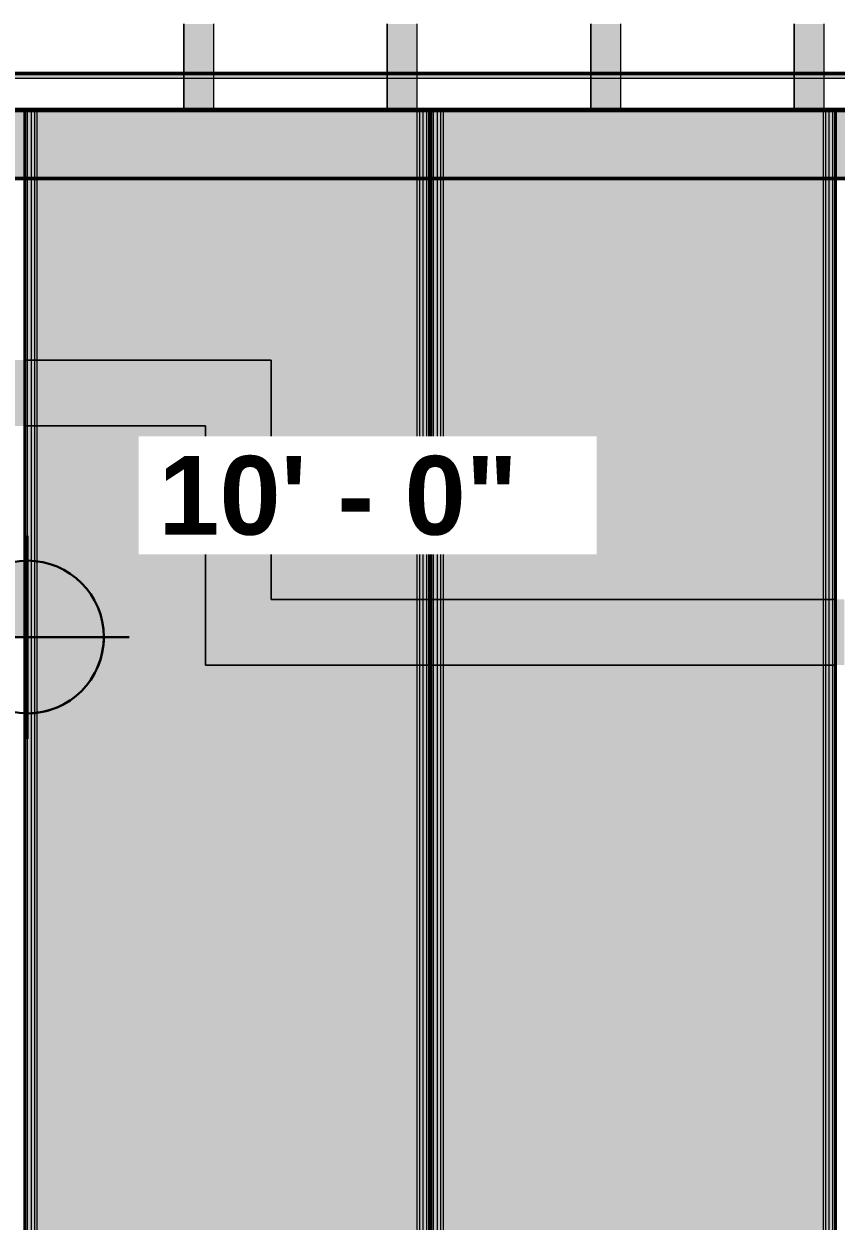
# Model space of a CAD drawing. Header units: inches. Extents: x -15746 to 650, y -81 to 12338.
# Drawn here: x -887.1 to -791.3, y 11652.1 to 11793.2 of the extents above; entities that cross this region are included whole.
import ezdxf

# ---------------------------------------------------------------- set-up
doc = ezdxf.new("R2010")
doc.units = ezdxf.units.IN
doc.header["$MEASUREMENT"] = 0
for name, color, linetype, lineweight in [('A-WALL', 113, 'Continuous', 13), ('G-ANNO-DIMS', 111, 'Continuous', 9), ('I-WALL', 2, 'Continuous', 13), ('S-BEAM', 12, 'Continuous', 9)]:
    doc.layers.add(name, color=color, linetype=linetype, lineweight=lineweight)
doc.styles.add('Arial_B', font='arialbd.ttf', dxfattribs={"height": 9.285714285714281})

# ---------------------------------------------------------------- blocks, each defined once
blk = doc.blocks.new('CTR - 1st Phase - Common Walls_rvt-2-FRAMING PLAN - 2ND FLOOR AT RAMP')
at = {"layer": 'A-WALL', "transparency": 33554585}
h = blk.add_hatch(color=50, dxfattribs=at)
h.paths.add_polyline_path([(-3460.523736679702, 11786.73939611054), (-3203.323736679705, 11786.73939611054), (-3203.323736679705, 11787.36439611054), (-3460.523736679702, 11787.36439611054)], flags=0)
h.paths.add_polyline_path([(-3467.148736679702, 11786.73939611054), (-3467.148736679702, 11787.36439611054), (-3742.948736679704, 11787.36439611054), (-3742.948736679704, 11786.73939611054), (-3486.868921568901, 11786.73939611054)], flags=0)
at = {"layer": 'A-WALL', "lineweight": 5, "transparency": 33554585}
blk.add_hatch(color=8, dxfattribs=at).paths.add_polyline_path([(-3203.323736679705, 11782.98939611054), (-3203.323736679705, 11783.23939611054), (-3742.948736679704, 11783.23939611054), (-3742.948736679704, 11782.98939611054), (-3274.974736252491, 11782.98939611054)], flags=0)
at = {"layer": 'I-WALL', "lineweight": 5, "transparency": 33554585}
h = blk.add_hatch(color=8, dxfattribs=at)
h.paths.add_polyline_path([(-3418.298736679626, 11745.81439611057), (-3418.298736679625, 11753.56439611057), (-3438.469405970958, 11753.56439611057), (-3438.469405970958, 11745.81439611057)], flags=0)
h.paths.add_polyline_path([(-3438.863106758367, 11745.81439611057), (-3438.863106758367, 11753.56439611057), (-3440.556020144195, 11753.56439611057), (-3440.556020144195, 11745.81439611057), (-3439.292874762181, 11745.81439611057)], flags=0)
h.paths.add_polyline_path([(-3440.949720931598, 11745.81439611057), (-3440.949720931598, 11753.56439611057), (-3455.52373667962, 11753.56439611057), (-3455.52373667962, 11745.81439611057), (-3444.490084505619, 11745.81439611057)], flags=0)
h.paths.add_polyline_path([(-3497.548736679714, 11745.81439611058), (-3495.523736679622, 11745.81439611058), (-3495.523736679621, 11753.56439611058), (-3501.42373667971, 11753.56439611058), (-3501.423736679711, 11745.81439611058)], flags=0)
h = blk.add_hatch(color=8, dxfattribs=at)
h.paths.add_polyline_path([(-3438.469405970958, 11745.81439611057), (-3438.469405970958, 11753.56439611057), (-3438.863106758367, 11753.56439611057), (-3438.863106758367, 11745.81439611057)], flags=0)
h.paths.add_polyline_path([(-3440.949720931598, 11745.81439611057), (-3440.556020144195, 11745.81439611057), (-3440.556020144195, 11753.56439611057), (-3440.949720931598, 11753.56439611057), (-3440.949720931598, 11748.84861026899)], flags=0)
blk.add_hatch(color=8, dxfattribs=at).paths.add_polyline_path([(-3410.548736679628, 11725.36439611061), (-3410.548736679625, 11753.56439611057), (-3418.298736679625, 11753.56439611057), (-3418.298736679628, 11725.36439611061)], flags=0)
h = blk.add_hatch(color=8, dxfattribs=at)
h.paths.add_polyline_path([(-3343.529095234602, 11717.6143961106), (-3343.099327230789, 11717.62879976246), (-3343.099327230789, 11725.3643961106), (-3344.792240616617, 11725.3643961106), (-3344.792240616617, 11717.6143961106), (-3343.904450696838, 11717.6143961106)], flags=0)
h.paths.add_polyline_path([(-3345.185941404019, 11717.6143961106), (-3345.185941404019, 11725.3643961106), (-3390.587516207168, 11725.36439611061), (-3390.587516207168, 11717.6143961106), (-3359.732410379055, 11717.6143961106)], flags=0)
h.paths.add_polyline_path([(-3391.410984998391, 11717.6143961106), (-3390.981216994578, 11717.6143961106), (-3390.981216994578, 11725.36439611061), (-3392.674130380407, 11725.36439611061), (-3392.674130380407, 11717.6143961106), (-3391.786340460627, 11717.6143961106)], flags=0)
h.paths.add_polyline_path([(-3393.067831167809, 11717.6143961106), (-3393.067831167809, 11725.36439611061), (-3418.298736679628, 11725.36439611061), (-3418.298736679629, 11717.61439611061)], flags=0)
h = blk.add_hatch(color=8, dxfattribs=at)
h.paths.add_polyline_path([(-3343.099327230789, 11717.6143961106), (-3342.973736679267, 11717.6143961106), (-3342.973736679266, 11725.3643961106), (-3343.099327230789, 11725.3643961106), (-3343.099327230789, 11717.62879976246)], flags=0)
h.paths.add_polyline_path([(-3345.185941404019, 11717.6143961106), (-3344.792240616617, 11717.6143961106), (-3344.792240616617, 11725.3643961106), (-3345.185941404019, 11725.3643961106), (-3345.185941404019, 11717.86810808421)], flags=0)
h.paths.add_polyline_path([(-3390.981216994578, 11717.6143961106), (-3390.587516207168, 11717.6143961106), (-3390.587516207168, 11725.36439611061), (-3390.981216994578, 11725.36439611061), (-3390.981216994578, 11723.12024845898)], flags=0)
h.paths.add_polyline_path([(-3393.067831167809, 11717.6143961106), (-3392.674130380407, 11717.6143961106), (-3392.674130380407, 11725.36439611061), (-3393.067831167809, 11725.36439611061), (-3393.067831167809, 11723.35955678074)], flags=0)
at = {"layer": 'A-WALL', "color": 253}
for p, q in [((-3203.323736679701, 11786.73939611053), (-3460.523736679698, 11786.73939611053)), ((-3203.323736679701, 11783.23939611053), (-3461.648736679699, 11783.23939611053))]:
    blk.add_line(p, q, dxfattribs=at)
at = {"layer": 'A-WALL', "color": 53, "lineweight": 50}
for p, q in [((-3460.023736679698, 11787.36439611053), (-3203.323736679701, 11787.36439611053)), ((-3203.323736679701, 11782.98939611053), (-3742.9487366797, 11782.98939611053))]:
    blk.add_line(p, q, dxfattribs=at)
at = {"layer": 'A-WALL', "color": 254}
blk.add_line((-3460.023736679698, 11787.36439611053), (-3203.323736679701, 11787.36439611053), dxfattribs=at)
at = {"layer": 'A-WALL', "color": 9}
blk.add_line((-3203.323736679701, 11782.98939611053), (-3742.9487366797, 11782.98939611053), dxfattribs=at)
at = {"layer": 'I-WALL', "color": 253}
for p, q in [((-3439.66823022441, 11753.56439611056), (-3439.292874762176, 11753.56439611056)), ((-3439.292874762176, 11753.56439611056), (-3438.863106758362, 11753.56439611056)), ((-3438.863106758362, 11753.56439611056), (-3438.469405970959, 11753.56439611056)), ((-3438.469405970959, 11753.56439611056), (-3418.298736679621, 11753.56439611056)), ((-3410.548736679621, 11753.56439611055), (-3418.298736679621, 11753.56439611056)), ((-3410.548736679621, 11753.56439611055), (-3410.548736679624, 11725.36439611059)), ((-3439.292874762176, 11745.81439611056), (-3439.66823022441, 11745.81439611056)), ((-3438.863106758362, 11745.81439611056), (-3439.292874762176, 11745.81439611056)), ((-3438.469405970959, 11745.81439611056), (-3438.863106758362, 11745.81439611056)), ((-3418.298736679622, 11745.81439611055), (-3438.469405970959, 11745.81439611056)), ((-3418.298736679624, 11725.3643961106), (-3418.298736679622, 11745.81439611055)), ((-3418.298736679624, 11725.36439611059), (-3418.298736679625, 11717.61439611059)), ((-3410.548736679624, 11725.36439611059), (-3393.067831167804, 11725.36439611059)), ((-3393.067831167804, 11725.36439611059), (-3392.674130380405, 11725.36439611059)), ((-3392.674130380405, 11725.36439611059), (-3392.24436237659, 11725.36439611059)), ((-3392.244362376588, 11725.36439611059), (-3391.869006914355, 11725.36439611059)), ((-3391.786340460621, 11725.36439611059), (-3391.410984998386, 11725.36439611059)), ((-3391.410984998386, 11725.36439611059), (-3390.981216994572, 11725.36439611059)), ((-3390.981216994572, 11725.36439611059), (-3390.587516207169, 11725.36439611059)), ((-3390.587516207169, 11725.36439611059), (-3345.185941404015, 11725.36439611059)), ((-3345.185941404015, 11725.36439611059), (-3344.792240616615, 11725.36439611059)), ((-3344.792240616615, 11725.36439611059), (-3344.362472612801, 11725.36439611059)), ((-3344.362472612798, 11725.36439611059), (-3343.987117150566, 11725.36439611059)), ((-3393.067831167804, 11717.61439611059), (-3418.298736679625, 11717.61439611059)), ((-3392.674130380405, 11717.61439611059), (-3393.067831167804, 11717.61439611059)), ((-3392.244362376589, 11717.61439611059), (-3392.674130380405, 11717.61439611059)), ((-3391.869006914355, 11717.61439611059), (-3392.244362376588, 11717.61439611059)), ((-3391.410984998386, 11717.61439611059), (-3391.78634046062, 11717.61439611059)), ((-3390.981216994572, 11717.61439611059), (-3391.410984998386, 11717.61439611059)), ((-3390.587516207169, 11717.61439611059), (-3390.981216994572, 11717.61439611059)), ((-3345.185941404015, 11717.61439611059), (-3390.587516207169, 11717.61439611059)), ((-3344.792240616616, 11717.61439611059), (-3345.185941404015, 11717.61439611059)), ((-3344.3624726128, 11717.61439611059), (-3344.792240616616, 11717.61439611059)), ((-3343.987117150566, 11717.61439611059), (-3344.362472612799, 11717.61439611059))]:
    blk.add_line(p, q, dxfattribs=at)
at = {"layer": 'I-WALL', "color": 9}
for p, q in [((-3438.863106758362, 11753.56439611056), (-3439.66823022441, 11753.56439611056)), ((-3438.469405970959, 11753.56439611056), (-3438.863106758362, 11753.56439611056)), ((-3418.298736679621, 11753.56439611056), (-3438.469405970959, 11753.56439611056)), ((-3418.298736679621, 11753.56439611056), (-3410.548736679621, 11753.56439611055)), ((-3410.548736679624, 11725.36439611059), (-3410.548736679621, 11753.56439611055)), ((-3439.66823022441, 11745.81439611056), (-3438.863106758362, 11745.81439611056)), ((-3438.863106758362, 11745.81439611056), (-3438.469405970959, 11745.81439611056)), ((-3438.469405970959, 11745.81439611056), (-3418.298736679622, 11745.81439611055)), ((-3418.298736679622, 11745.81439611055), (-3418.298736679624, 11725.3643961106)), ((-3418.298736679625, 11717.61439611059), (-3418.298736679624, 11725.36439611059)), ((-3393.067831167804, 11725.36439611059), (-3410.548736679624, 11725.36439611059)), ((-3392.674130380405, 11725.36439611059), (-3393.067831167804, 11725.36439611059)), ((-3391.869006914355, 11725.36439611059), (-3392.674130380405, 11725.36439611059)), ((-3390.981216994572, 11725.36439611059), (-3391.786340460621, 11725.36439611059)), ((-3390.587516207169, 11725.36439611059), (-3390.981216994572, 11725.36439611059)), ((-3345.185941404015, 11725.36439611059), (-3390.587516207169, 11725.36439611059)), ((-3344.792240616615, 11725.36439611059), (-3345.185941404015, 11725.36439611059)), ((-3343.987117150566, 11725.36439611059), (-3344.792240616615, 11725.36439611059)), ((-3418.298736679625, 11717.61439611059), (-3393.067831167804, 11717.61439611059)), ((-3393.067831167804, 11717.61439611059), (-3392.674130380405, 11717.61439611059)), ((-3392.674130380405, 11717.61439611059), (-3391.869006914355, 11717.61439611059)), ((-3391.78634046062, 11717.61439611059), (-3390.981216994572, 11717.61439611059)), ((-3390.981216994572, 11717.61439611059), (-3390.587516207169, 11717.61439611059)), ((-3390.587516207169, 11717.61439611059), (-3345.185941404015, 11717.61439611059)), ((-3345.185941404015, 11717.61439611059), (-3344.792240616616, 11717.61439611059)), ((-3344.792240616616, 11717.61439611059), (-3343.987117150566, 11717.61439611059))]:
    blk.add_line(p, q, dxfattribs=at)
blk = doc.blocks.new('034100 - Precast Structural Concrete - Solid Plank - 12_-V226-FRAMING PLAN - 2ND FLOOR AT RAMP')
at = {"layer": 'S-BEAM', "transparency": 33554483}
h = blk.add_hatch(color=256, dxfattribs=at)
h.paths.add_polyline_path([(240.0000000000387, 23.89961165502245), (232.0000000000236, 23.89961165502313), (232.0000000000236, 23.52425619278915), (240.0000000000387, 23.52425619278847)], flags=0)
h.paths.add_polyline_path([(7.999999999990847, 23.89961165502381), (-1.34718902700115e-11, 23.89961165502381), (-1.34718902700115e-11, 23.52425619279051), (7.999999999990847, 23.52425619279051)], flags=0)
h = blk.add_hatch(color=256, dxfattribs=at)
h.paths.add_polyline_path([(240.0000000000389, -23.52425619279733), (240.0000000000389, 7.59488189006106), (236.0000000000343, 7.594881890061742), (236.0000000000343, 12.84488189006242), (240.0000000000387, 12.84488189006174), (240.0000000000387, 23.52425619278847), (232.0000000000236, 23.52425619278915), (232.0000000000229, -23.52425619279733), (238.6560332287226, -23.52425619279733)], flags=0)
h.paths.add_polyline_path([(7.999999999990847, 23.52425619278847), (-1.34718902700115e-11, 23.52425619278847), (-1.330136001342907e-11, -23.52425619279733), (7.999999999990165, -23.52425619279733)], flags=0)
h = blk.add_hatch(color=256, dxfattribs=at)
h.paths.add_polyline_path([(240.0000000000387, 23.09448818897249), (232.0000000000236, 23.09448818897317), (232.0000000000236, 22.70078740157305), (240.0000000000387, 22.70078740157237)], flags=0)
h.paths.add_polyline_path([(7.999999999990847, 23.09448818897385), (-1.330136001342907e-11, 23.09448818897385), (-1.330136001342907e-11, 22.70078740157441), (7.999999999990847, 22.70078740157441)], flags=0)
for points in [[(232.0000000000236, 23.52425619278915), (232.0000000000236, 23.89961165502313), (7.999999999990847, 23.89961165502381), (7.999999999990847, 23.52425619279051), (178.8460190955738, 23.52425619278915)], [(232.0000000000236, 23.52425619278915), (7.999999999990847, 23.52425619278847), (7.999999999990165, -23.52425619279733), (232.0000000000229, -23.52425619279733), (232.0000000000234, 13.657371127043)], [(232.0000000000236, 22.70078740157305), (232.0000000000236, 23.09448818897317), (7.999999999990847, 23.09448818897385), (7.999999999990847, 22.70078740157441), (178.8460190955738, 22.70078740157305)], [(232.0000000000229, -23.0944881889817), (232.0000000000229, -22.70078740157851), (7.999999999990165, -22.70078740158021), (7.999999999990165, -23.09448818898374), (178.8460190955732, -23.09448818898204)], [(232.0000000000229, -23.89961165503166), (232.0000000000229, -23.52425619279529), (7.999999999990165, -23.52425619279733), (7.999999999990165, -23.89961165503371), (178.8460190955732, -23.899611655032)]]:
    blk.add_hatch(color=256, dxfattribs=at).paths.add_polyline_path(points, flags=0)
h = blk.add_hatch(color=256, dxfattribs=at)
h.paths.add_polyline_path([(240.0000000000387, -22.70078740157851), (232.0000000000229, -22.70078740157851), (232.0000000000229, -23.0944881889817), (240.0000000000387, -23.0944881889817)], flags=0)
h.paths.add_polyline_path([(7.999999999990165, -22.70078740158021), (-1.330136001342907e-11, -22.70078740158021), (-1.330136001342907e-11, -23.09448818898374), (7.999999999990165, -23.09448818898374)], flags=0)
h = blk.add_hatch(color=256, dxfattribs=at)
h.paths.add_polyline_path([(240.0000000000389, -23.52425619279529), (232.0000000000229, -23.52425619279529), (232.0000000000229, -23.89961165503166), (240.0000000000389, -23.89961165503166)], flags=0)
h.paths.add_polyline_path([(7.999999999990165, -23.52425619279733), (-1.330136001342907e-11, -23.52425619279733), (-1.330136001342907e-11, -23.89961165503371), (7.999999999990165, -23.89961165503371)], flags=0)
at = {"layer": 'S-BEAM'}
for p, q in [((1.077807236469989e-13, 23.94094488189053), (1.029262596418455e-13, 23.89961165502787)), ((1.27897692436818e-13, 23.94094488189053), (8.000000000001787, 23.94094488189053)), ((1.077807236469989e-13, 23.76377952756019), (1.077807236469989e-13, 23.89961165502757)), ((1.029262596418455e-13, 23.89961165502787), (9.968995030515694e-14, 23.52425619279272)), ((8.526512829121201e-14, 23.89961165502817), (8.000000000001744, 23.89961165502816)), ((1.329443965940693e-13, 23.52425619279439), (1.126351876520964e-13, 23.76377952756019)), ((1.27897692436818e-13, 23.76377952756019), (8.000000000001787, 23.76377952756019)), ((1.27897692436818e-13, 23.76377952755978), (8.000000000001787, 23.76377952755979)), ((2.027664026812615e-13, 22.7007874015763), (1.329443965942321e-13, 23.52425619279247)), ((9.968995030515694e-14, 23.52425619279272), (9.968995030515694e-14, -23.52425619279333)), ((8.526512829121201e-14, 23.52425619279439), (8.000000000001744, 23.52425619279434)), ((2.215958388224528e-13, 22.70078740157805), (2.197570266992991e-13, 23.0944881889779)), ((2.068117893522234e-13, 23.0944881889779), (2.027664026812615e-13, 22.7007874015763)), ((1.70530256582424e-13, 23.0944881889779), (8.00000000000168, 23.0944881889779)), ((1.70530256582424e-13, 23.09448818897662), (8.00000000000168, 23.09448818897666)), ((2.22993336036065e-13, 22.4015748031509), (2.215958388224528e-13, 22.70078740157805)), ((1.70530256582424e-13, 22.700787401578), (8.00000000000168, 22.70078740157795)), ((8.000000000001787, 23.94094488189053), (232.0000000000469, 23.94094488189053)), ((8.000000000001744, 23.89961165502816), (232.0000000000469, 23.89961165502788)), ((8.000000000001787, 23.76377952756019), (232.0000000000469, 23.76377952756019)), ((8.000000000001787, 23.76377952755979), (232.0000000000469, 23.76377952756017)), ((8.000000000001744, 23.52425619279434), (232.0000000000469, 23.52425619279277)), ((8.00000000000168, 23.0944881889779), (232.0000000000471, 23.0944881889779)), ((8.00000000000168, 23.09448818897666), (232.0000000000471, 23.09448818897786)), ((8.00000000000168, 22.70078740157795), (232.0000000000471, 22.70078740157635)), ((2.22993336036065e-13, -22.4015748031509), (2.22993336036065e-13, 22.4015748031509)), ((1.70530256582424e-13, 22.4015748031509), (8.00000000000168, 22.4015748031509)), ((8.00000000000168, 22.4015748031509), (232.0000000000471, 22.4015748031509)), ((2.215958388224618e-13, -22.70078740157608), (2.22993336036065e-13, -22.4015748031509)), ((1.70530256582424e-13, -22.40157480314961), (8.000000000000389, -22.40157480314966)), ((8.000000000000389, -22.40157480314966), (232.0000000000488, -22.40157480315086)), ((1.329443965941766e-13, -23.52425619279297), (2.027664026812615e-13, -22.7007874015761)), ((2.027664026812615e-13, -22.7007874015761), (2.068117893522234e-13, -23.09448818897777)), ((2.197570266992991e-13, -23.09448818897777), (2.215958388224618e-13, -22.70078740157608)), ((1.70530256582424e-13, -22.7007874015757), (8.000000000000389, -22.70078740157571)), ((1.70530256582424e-13, -23.09448818897777), (8.000000000000389, -23.09448818897777)), ((1.70530256582424e-13, -23.09448818897948), (8.000000000000389, -23.09448818897942)), ((9.968995030515694e-14, -23.52425619279333), (1.029262596418455e-13, -23.89961165502785)), ((1.126351876520949e-13, -23.76377952756006), (1.329443965941766e-13, -23.52425619279297)), ((8.00000000000031, -23.52425619279333), (8.526512829121201e-14, -23.52425619279333)), ((1.077807236469989e-13, -23.8996116550275), (1.077807236469989e-13, -23.76377952756006)), ((8.000000000000353, -23.76377952756006), (1.27897692436818e-13, -23.76377952756006)), ((1.27897692436818e-13, -23.76377952756006), (8.000000000000348, -23.76377952756006)), ((1.029262596418455e-13, -23.89961165502785), (1.077807236469989e-13, -23.94094488189048)), ((8.526512829121201e-14, -23.89961165502953), (8.000000000000306, -23.89961165502947)), ((1.27897692436818e-13, -23.94094488189078), (8.000000000000348, -23.94094488189077)), ((8.000000000000389, -22.70078740157571), (232.000000000049, -22.70078740157609)), ((8.000000000000389, -23.09448818897777), (232.000000000049, -23.09448818897777)), ((8.000000000000389, -23.09448818897942), (232.000000000049, -23.09448818897782)), ((232.0000000000488, -23.52425619279333), (8.00000000000031, -23.52425619279333)), ((232.0000000000489, -23.76377952756006), (8.000000000000353, -23.76377952756006)), ((8.000000000000348, -23.76377952756006), (232.0000000000488, -23.76377952756006)), ((8.000000000000306, -23.89961165502947), (232.0000000000489, -23.8996116550279)), ((8.000000000000348, -23.94094488189077), (232.0000000000488, -23.94094488189049))]:
    blk.add_line(p, q, dxfattribs=at)
blk = doc.blocks.new('034100 - Precast Structural Concrete - Solid Plank - 12_-V227-FRAMING PLAN - 2ND FLOOR AT RAMP')
at = {"layer": 'S-BEAM', "transparency": 33554483}
h = blk.add_hatch(color=256, dxfattribs=at)
h.paths.add_polyline_path([(240.0000000000382, 23.89961165502245), (232.0000000000231, 23.89961165502313), (232.0000000000231, 23.52425619278983), (240.0000000000382, 23.52425619278915)], flags=0)
h.paths.add_polyline_path([(7.999999999990336, 23.8996116550245), (-1.398348103975877e-11, 23.8996116550245), (-1.398348103975877e-11, 23.5242561927912), (7.999999999990336, 23.5242561927912)], flags=0)
h = blk.add_hatch(color=256, dxfattribs=at)
h.paths.add_polyline_path([(240.0000000000382, -23.52425619279665), (240.0000000000382, 23.52425619278915), (232.0000000000231, 23.52425619278983), (232.0000000000223, -23.52425619279597), (237.2580218487543, -23.52425619279597)], flags=0)
h.paths.add_polyline_path([(7.999999999990336, 23.52425619278915), (-1.398348103975877e-11, 23.52425619278915), (-1.398348103975877e-11, -23.52425619279665), (7.999999999989483, -23.52425619279665), (7.999999999990165, 8.154318426539247)], flags=0)
h = blk.add_hatch(color=256, dxfattribs=at)
h.paths.add_polyline_path([(240.0000000000382, 23.09448818897317), (232.0000000000231, 23.09448818897385), (232.0000000000231, 22.70078740157305), (240.0000000000382, 22.70078740157237)], flags=0)
h.paths.add_polyline_path([(7.999999999990336, 23.09448818897453), (-1.381295078317635e-11, 23.09448818897453), (-1.381295078317635e-11, 22.7007874015751), (7.999999999990336, 22.7007874015751)], flags=0)
for points in [[(232.0000000000231, 23.52425619278983), (232.0000000000231, 23.89961165502313), (7.999999999990336, 23.8996116550245), (7.999999999990336, 23.5242561927912), (97.81746262363696, 23.52425619279051)], [(232.0000000000231, 23.52425619278983), (7.999999999990336, 23.52425619278915), (7.999999999989483, -23.52425619279665), (232.0000000000223, -23.52425619279597), (232.0000000000229, 8.154318426535836)], [(232.0000000000231, 22.70078740157305), (232.0000000000231, 23.09448818897385), (7.999999999990336, 23.09448818897453), (7.999999999990336, 22.7007874015751), (97.81746262363696, 22.70078740157373)], [(232.0000000000231, 23.89961165502518), (232.0000000000231, 23.94094488188739), (97.81746262363696, 23.8996116550245)], [(232.0000000000224, -23.09448818898067), (232.0000000000224, -22.70078740157714), (7.999999999989654, -22.70078740157987), (7.999999999989654, -23.0944881889834), (178.8460190955726, -23.09448818898136)], [(232.0000000000223, -23.89961165503064), (232.0000000000223, -23.52425619279392), (7.999999999989483, -23.52425619279665), (7.999999999989483, -23.89961165503268), (178.8460190955725, -23.89961165503132)]]:
    blk.add_hatch(color=256, dxfattribs=at).paths.add_polyline_path(points, flags=0)
h = blk.add_hatch(color=256, dxfattribs=at)
h.paths.add_polyline_path([(240.0000000000382, -22.70078740157782), (232.0000000000224, -22.70078740157714), (232.0000000000224, -23.09448818898067), (240.0000000000382, -23.09448818898136)], flags=0)
h.paths.add_polyline_path([(7.999999999989654, -22.70078740157987), (-1.381295078317635e-11, -22.70078740157987), (-1.381295078317635e-11, -23.0944881889834), (7.999999999989654, -23.0944881889834)], flags=0)
h = blk.add_hatch(color=256, dxfattribs=at)
h.paths.add_polyline_path([(240.0000000000382, -23.52425619279461), (232.0000000000223, -23.52425619279392), (232.0000000000223, -23.89961165503064), (240.0000000000382, -23.89961165503132)], flags=0)
h.paths.add_polyline_path([(7.999999999989483, -23.52425619279665), (-1.398348103975877e-11, -23.52425619279665), (-1.398348103975877e-11, -23.89961165503268), (7.999999999989483, -23.89961165503268)], flags=0)
at = {"layer": 'S-BEAM'}
for p, q in [((1.077807236469989e-13, 23.94094488189053), (1.029262596418455e-13, 23.89961165502787)), ((1.27897692436818e-13, 23.94094488189053), (8.000000000002427, 23.94094488189053)), ((1.077807236469989e-13, 23.76377952756019), (1.077807236469989e-13, 23.89961165502757)), ((1.029262596418455e-13, 23.89961165502787), (9.968995030515694e-14, 23.52425619279272)), ((8.526512829121201e-14, 23.89961165502817), (8.000000000002384, 23.89961165502816)), ((1.329443965940693e-13, 23.52425619279439), (1.126351876520964e-13, 23.76377952756019)), ((1.27897692436818e-13, 23.76377952756019), (8.000000000002427, 23.76377952756019)), ((1.27897692436818e-13, 23.76377952755978), (8.000000000002427, 23.76377952755979)), ((2.027664026812615e-13, 22.7007874015763), (1.329443965942321e-13, 23.52425619279247)), ((9.968995030515694e-14, 23.52425619279272), (9.968995030515694e-14, -23.52425619279333)), ((8.526512829121201e-14, 23.52425619279439), (8.000000000002384, 23.52425619279434)), ((2.215958388224528e-13, 22.70078740157805), (2.197570266992991e-13, 23.0944881889779)), ((2.068117893522234e-13, 23.0944881889779), (2.027664026812615e-13, 22.7007874015763)), ((1.70530256582424e-13, 23.0944881889779), (8.00000000000232, 23.0944881889779)), ((1.70530256582424e-13, 23.09448818897662), (8.00000000000232, 23.09448818897666)), ((2.22993336036065e-13, 22.4015748031509), (2.215958388224528e-13, 22.70078740157805)), ((1.70530256582424e-13, 22.700787401578), (8.00000000000232, 22.70078740157795)), ((8.000000000002427, 23.94094488189053), (232.0000000000442, 23.94094488189053)), ((8.000000000002384, 23.89961165502816), (232.0000000000442, 23.89961165502788)), ((8.000000000002427, 23.76377952756019), (232.0000000000443, 23.76377952756019)), ((8.000000000002427, 23.76377952755979), (232.0000000000443, 23.76377952756017)), ((8.000000000002384, 23.52425619279434), (232.0000000000443, 23.52425619279277)), ((8.00000000000232, 23.0944881889779), (232.0000000000443, 23.0944881889779)), ((8.00000000000232, 23.09448818897666), (232.0000000000443, 23.09448818897786)), ((8.00000000000232, 22.70078740157795), (232.0000000000443, 22.70078740157635)), ((2.22993336036065e-13, -22.4015748031509), (2.22993336036065e-13, 22.4015748031509)), ((1.70530256582424e-13, 22.4015748031509), (8.00000000000232, 22.4015748031509)), ((8.00000000000232, 22.4015748031509), (232.0000000000443, 22.4015748031509)), ((2.215958388224618e-13, -22.70078740157608), (2.22993336036065e-13, -22.4015748031509)), ((1.70530256582424e-13, -22.40157480314961), (8.000000000001029, -22.40157480314966)), ((8.000000000001029, -22.40157480314966), (232.0000000000462, -22.40157480315086)), ((1.329443965941766e-13, -23.52425619279297), (2.027664026812615e-13, -22.7007874015761)), ((2.027664026812615e-13, -22.7007874015761), (2.068117893522234e-13, -23.09448818897777)), ((2.197570266992991e-13, -23.09448818897777), (2.215958388224618e-13, -22.70078740157608)), ((1.70530256582424e-13, -22.7007874015757), (8.000000000001029, -22.70078740157571)), ((1.70530256582424e-13, -23.09448818897777), (8.000000000001029, -23.09448818897777)), ((1.70530256582424e-13, -23.09448818897948), (8.000000000001029, -23.09448818897942)), ((9.968995030515694e-14, -23.52425619279333), (1.029262596418455e-13, -23.89961165502785)), ((1.126351876520949e-13, -23.76377952756006), (1.329443965941766e-13, -23.52425619279297)), ((8.00000000000095, -23.52425619279333), (8.526512829121201e-14, -23.52425619279333)), ((1.077807236469989e-13, -23.8996116550275), (1.077807236469989e-13, -23.76377952756006)), ((8.000000000000993, -23.76377952756006), (1.27897692436818e-13, -23.76377952756006)), ((1.27897692436818e-13, -23.76377952756006), (8.000000000000988, -23.76377952756006)), ((1.029262596418455e-13, -23.89961165502785), (1.077807236469989e-13, -23.94094488189048)), ((8.526512829121201e-14, -23.89961165502953), (8.000000000000945, -23.89961165502947)), ((1.27897692436818e-13, -23.94094488189078), (8.000000000000988, -23.94094488189077)), ((8.000000000001029, -22.70078740157571), (232.0000000000462, -22.70078740157609)), ((8.000000000001029, -23.09448818897777), (232.0000000000462, -23.09448818897777)), ((8.000000000001029, -23.09448818897942), (232.0000000000462, -23.09448818897782)), ((232.0000000000461, -23.52425619279333), (8.00000000000095, -23.52425619279333)), ((232.0000000000461, -23.76377952756006), (8.000000000000993, -23.76377952756006)), ((8.000000000000988, -23.76377952756006), (232.0000000000461, -23.76377952756006)), ((8.000000000000945, -23.89961165502947), (232.0000000000461, -23.8996116550279)), ((8.000000000000988, -23.94094488189077), (232.0000000000461, -23.94094488189049))]:
    blk.add_line(p, q, dxfattribs=at)
blk = doc.blocks.new('TRUSS - 22_-1868956-FRAMING PLAN - 2ND FLOOR AT RAMP')
at = {"layer": 'S-BEAM', "transparency": 33554483}
for points in [[(162.1749999999804, -1.750000000003865), (162.1749999999804, 1.749999999996362), (156.3499843316541, 1.749999999996362), (156.3499843316541, -1.750000000003865)], [(162.7999999999825, 1.749999999996362), (162.1749999999804, 1.749999999996362), (162.1749999999804, -1.750000000003865), (162.7999999999825, -1.750000000003865)], [(166.2999999999797, 1.749999999996362), (162.7999999999825, 1.749999999996362), (162.7999999999825, -1.750000000003865), (166.2999999999797, -1.750000000003865)]]:
    blk.add_hatch(color=256, dxfattribs=at).paths.add_polyline_path(points, flags=0)
at = {"layer": 'S-BEAM'}
for p, q in [((156.3499843316697, 1.749999999999999), (162.1749999999984, 1.749999999999999)), ((156.3499843316697, 1.749999999999999), (162.1749999999984, 1.749999999999999)), ((162.1749999999984, 1.749999999999999), (162.7999999999981, 1.749999999999999)), ((162.1749999999984, 1.749999999999999), (162.7999999999981, 1.749999999999999)), ((162.7999999999981, 1.749999999999999), (166.2999999999954, 1.749999999999999)), ((162.7999999999981, 1.749999999999999), (166.2999999999954, 1.749999999999999)), ((166.2999999999954, -1.750000000000015), (166.2999999999954, 1.749999999999999)), ((166.2999999999954, 1.749999999999999), (166.2999999999954, -1.750000000000015)), ((162.1749999999982, -1.750000000000015), (156.3499843316698, -1.750000000000015)), ((156.3499843316698, -1.750000000000015), (162.1749999999982, -1.750000000000015)), ((162.7999999999982, -1.750000000000015), (162.1749999999982, -1.750000000000015)), ((162.1749999999982, -1.750000000000015), (162.7999999999981, -1.750000000000015)), ((166.2999999999954, -1.750000000000015), (162.7999999999982, -1.750000000000015)), ((162.7999999999981, -1.750000000000015), (166.2999999999954, -1.750000000000015))]:
    blk.add_line(p, q, dxfattribs=at)
blk = doc.blocks.new('Spot Elevations - Spot Elevation - Target Filled-1738873-FRAMING PLAN - 2ND FLOOR AT RAMP')
at = {"layer": 'G-ANNO-DIMS'}
h = blk.add_hatch(color=256, dxfattribs=at)
edge = h.paths.add_edge_path(flags=0)
edge.add_line((1.249000902703301e-16, 0), (-0.09374999999999985, 0))
edge.add_arc((5.724587470723462e-16, -3.434752482434078e-16), 0.09375000000000037, 90.00000000000063, 180.0000000000002, ccw=False)
edge.add_line((1.249000902703301e-16, 0.09375000000000007), (1.249000902703301e-16, 0))
h = blk.add_hatch(color=256, dxfattribs=at)
edge = h.paths.add_edge_path(flags=0)
edge.add_line((1.249000902703301e-16, 0), (0.09375000000000029, 0))
edge.add_arc((2.289834988289385e-16, 6.245004513516504e-17), 0.09374999999999996, 269.99999999999955, 359.99999999999966, ccw=False)
edge.add_line((1.249000902703301e-16, -0.09375), (1.249000902703301e-16, 0))
at = {"layer": 'G-ANNO-DIMS', "lineweight": 30}
for p, q in [((-2.706168622523819e-16, 0.1243846875261664), (-2.706168622523819e-16, -0.125)), ((1.249000902703301e-16, 0), (1.249000902703301e-16, 0.09375000000000007)), ((0.1250000000000001, 7.067913962433002e-16), (-0.1249999999999998, 7.067913962433002e-16)), ((-0.09374999999999985, 0), (1.249000902703301e-16, 0)), ((1.249000902703301e-16, 0), (1.249000902703301e-16, -0.09375)), ((0.09375000000000029, 0), (1.249000902703301e-16, 0))]:
    blk.add_line(p, q, dxfattribs=at)
blk.add_circle((1.249000902703301e-16, 0), 0.09375000000000007, dxfattribs=at)
for centre, radius, start, end in [((5.724587470723462e-16, -3.434752482434078e-16), 0.09375000000000037, 90.00000000000026, 179.9999999999999), ((2.289834988289385e-16, 6.245004513516504e-17), 0.09374999999999996, 269.9999999999992, 359.9999999999993)]:
    blk.add_arc(centre, radius, start, end, dxfattribs=at)

msp = doc.modelspace()

# ---------------------------------------------------------------- hatches: boundary and pattern name
at = {"layer": 'A-WALL', "transparency": 33554483}
msp.add_hatch(color=256, dxfattribs=at).paths.add_polyline_path([(-658.6905391818418, 11774.98939611061), (-658.6905391818418, 11782.98939611061), (-1202.690539181841, 11782.98939611062), (-1202.690539181842, 11774.98939611062), (-722.3415387546279, 11774.98939611061)], flags=0)

# ---------------------------------------------------------------- linework, layer by layer
at = {"layer": 'A-WALL', "lineweight": 50}
for p, q in [((-1194.690539181837, 11782.9893961106), (-650.6905391818377, 11782.9893961106)), ((-658.6905391818377, 11774.9893961106), (-1202.690539181838, 11774.9893961106))]:
    msp.add_line(p, q, dxfattribs=at)

# ---------------------------------------------------------------- block references
at = {"lineweight": 5}
msp.add_blockref('CTR - 1st Phase - Common Walls_rvt-2-FRAMING PLAN - 2ND FLOOR AT RAMP', (2552.633197497863, 0), dxfattribs=at)
at = {"layer": 'G-ANNO-DIMS', "lineweight": 30, "xscale": 95.99999999999994, "yscale": 95.99999999999994, "zscale": 95.99999999999994}
msp.add_blockref('Spot Elevations - Spot Elevation - Target Filled-1738873-FRAMING PLAN - 2ND FLOOR AT RAMP', (-886.6596772643106, 11720.92637497874), dxfattribs=at)
at = {"layer": 'S-BEAM'}
for name, p, rotation in [('TRUSS - 22_-1868956-FRAMING PLAN - 2ND FLOOR AT RAMP', (-866.4905391818261, 11949.53939611052), 270), ('TRUSS - 22_-1868956-FRAMING PLAN - 2ND FLOOR AT RAMP', (-842.4905391818261, 11949.53939611052), 270), ('TRUSS - 22_-1868956-FRAMING PLAN - 2ND FLOOR AT RAMP', (-818.4905391818261, 11949.53939611052), 270), ('TRUSS - 22_-1868956-FRAMING PLAN - 2ND FLOOR AT RAMP', (-794.4905391818261, 11949.53939611052), 270), ('034100 - Precast Structural Concrete - Solid Plank - 12_-V226-FRAMING PLAN - 2ND FLOOR AT RAMP', (-863.1354210715194, 11782.9893961106), 270.0000000000009), ('034100 - Precast Structural Concrete - Solid Plank - 12_-V227-FRAMING PLAN - 2ND FLOOR AT RAMP', (-815.2535313077301, 11782.9893961106), 270.0000000000009)]:
    msp.add_blockref(name, p, dxfattribs=dict(at, rotation=rotation))

# ---------------------------------------------------------------- next in the draw order: texts
at = {"layer": 'G-ANNO-DIMS', "insert": (-871.2278264752163, 11742.27286746433), "char_height": 9.285714285714281, "width": 49.36355810616929, "attachment_point": 1, "line_spacing_factor": 0.9417779076525878, "style": 'Arial_B', "bg_fill": 3, "box_fill_scale": 1.25, "bg_fill_color": 256, "bg_fill_true_color": 13158600, "bg_fill_transparency": 0}
msp.add_mtext('10\' - 0"', dxfattribs=at)

doc.saveas('drawing.dxf')
